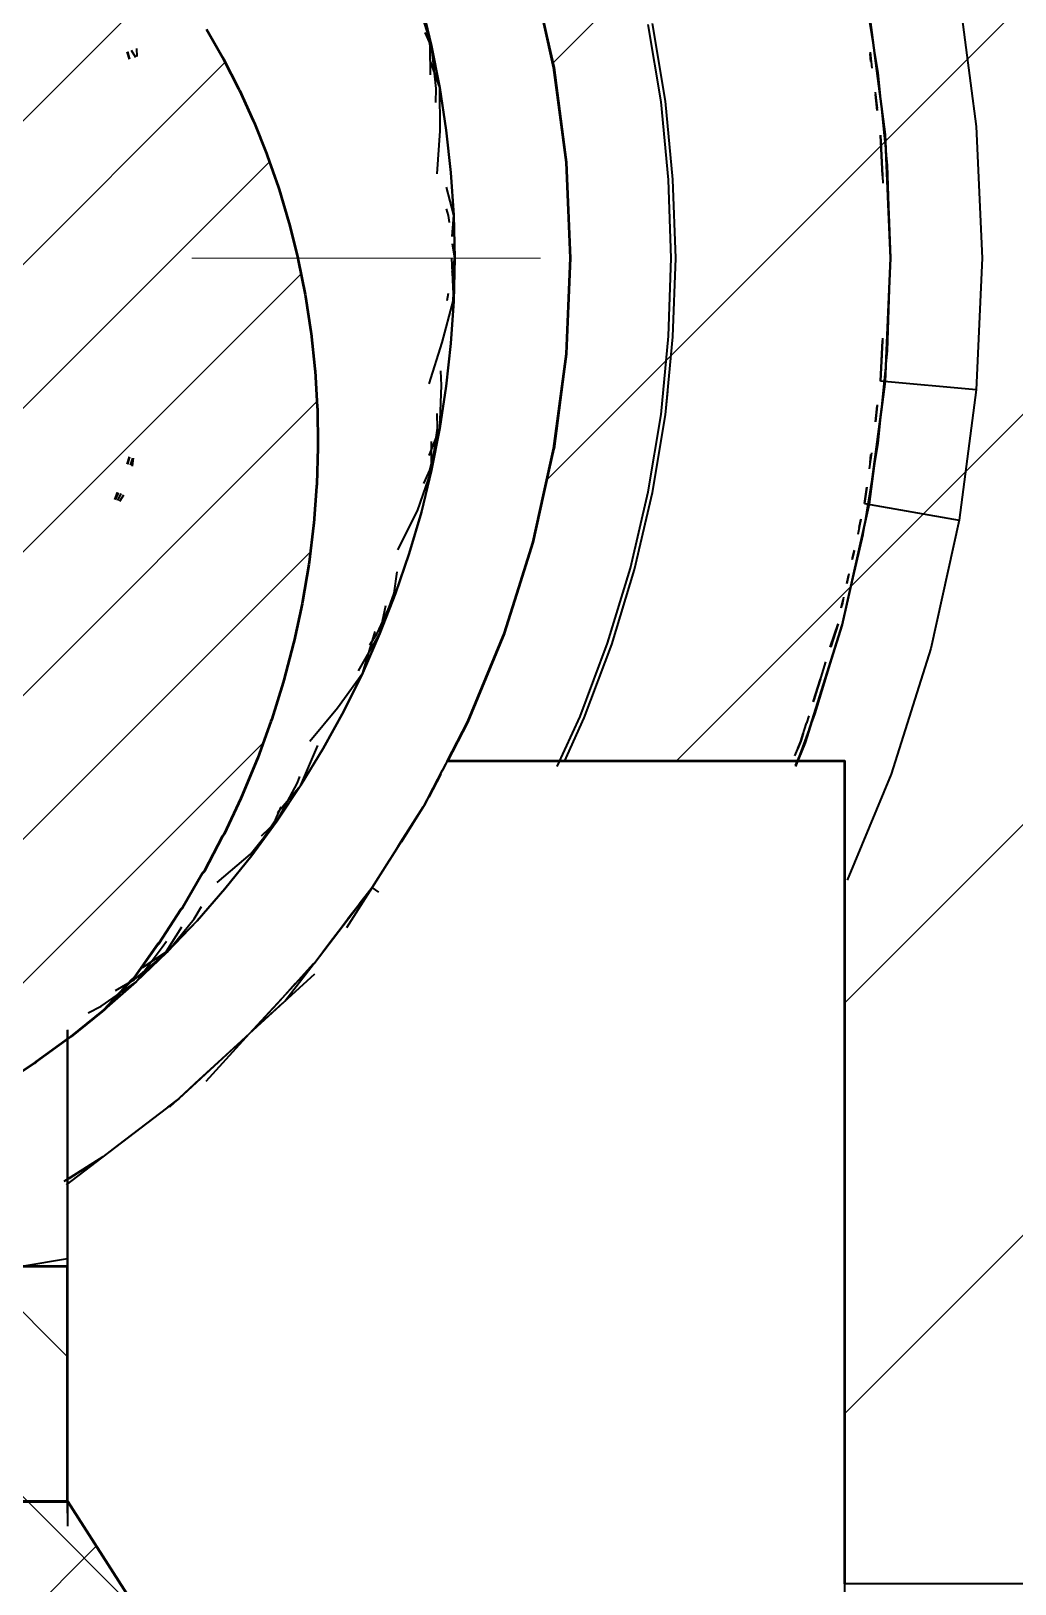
# Model space of a CAD drawing. Header units: millimetres. Extents: x 0 to 420, y 0 to 297.
# Drawn here: x 372.1 to 382.86, y 213 to 229.98 of the extents above; entities that cross this region are included whole.
import ezdxf

# ---------------------------------------------------------------- set-up
doc = ezdxf.new("R2010")
doc.units = ezdxf.units.MM
doc.header["$LTSCALE"] = 6
doc.linetypes.add('CENTER', pattern=[5.08, 3.175, -0.635, 0.635, -0.635])
for name, color, linetype, lineweight in [('CENTRO', 7, 'CENTER', 18), ('CORTE', 7, 'Continuous', 50), ('HACHURA', 8, 'Continuous', 13), ('VISIVEL', 7, 'Continuous', 35)]:
    doc.layers.add(name, color=color, linetype=linetype, lineweight=lineweight)

msp = doc.modelspace()

# ---------------------------------------------------------------- hatches: boundary and pattern name
at = {"layer": 'HACHURA'}
h = msp.add_hatch(dxfattribs=at)
h.set_pattern_fill('ANSI31')
h.paths.add_polyline_path([(366.7755, 160), (390.75, 160), (390.871, 160.015), (390.9925, 160.03), (391.095, 160.0675), (391.197, 160.1055), (391.2735, 160.153), (391.35, 160.2), (391.4035, 160.2465), (391.457, 160.293), (391.5035, 160.3465), (391.55, 160.4), (391.597, 160.4765), (391.6445, 160.553), (391.6825, 160.655), (391.72, 160.7575), (391.735, 160.8785), (391.75, 161), (391.75, 162.4995), (391.75, 164), (391.735, 164.121), (391.72, 164.2425), (391.6825, 164.345), (391.6445, 164.447), (391.597, 164.5235), (391.55, 164.6), (391.5035, 164.6535), (391.457, 164.707), (391.4035, 164.7535), (391.35, 164.8), (391.2735, 164.847), (391.197, 164.8945), (391.095, 164.9325), (390.9925, 164.97), (390.8715, 164.985), (390.75, 165), (390.7395, 165), (390.7265, 165), (390.7605, 165.0395), (390.9, 165.2), (391.0415, 165.429), (391.1835, 165.6585), (391.297, 165.9655), (391.4105, 166.2725), (391.455, 166.636), (391.5, 167), (391.5, 168.891), (391.5, 169.0575), (391.5, 169.3405), (391.5, 169.421), (391.5, 175.0465), (391.5, 175.081), (391.5, 175.1945), (391.5, 175.49), (391.5, 175.532), (391.5, 175.8455), (391.5, 175.9325), (391.5, 175.9685), (391.5, 175.9995), (393.9855, 176.0005), (394, 176.0005), (394, 176.053), (394, 183.0005), (391.572, 183.0005), (391.1, 183.0005), (391.1, 179.0305), (391.1, 179.0005), (391.039, 179.0005), (381, 179.0005), (381, 178.8705), (381, 170.052), (381, 170.0005), (380.8875, 170.0005), (352, 170.0005), (352, 168.5005), (351.968, 168.5005), (343.5, 168.5005), (343.5, 168.3015), (343.5, 168.288), (343.5, 167.857), (343.5, 167), (343.545, 166.6365), (343.5895, 166.2725), (343.6795, 166.0285), (343.6905, 166), (343.703, 165.9655), (343.7035, 165.964), (343.7055, 165.959), (343.8165, 165.6585), (343.829, 165.638), (343.9585, 165.429), (344.0875, 165.2205), (344.0975, 165.2035), (344.2335, 165.046), (344.2395, 165.0395), (344.2735, 165), (343.292, 165), (341.25, 165), (341.129, 164.985), (341.0075, 164.97), (340.905, 164.9325), (340.803, 164.8945), (340.7265, 164.847), (340.65, 164.8), (340.5965, 164.7535), (340.543, 164.707), (340.4965, 164.6535), (340.45, 164.6), (340.403, 164.5235), (340.3555, 164.447), (340.3175, 164.345), (340.28, 164.2425), (340.265, 164.1215), (340.25, 164), (340.25, 162.5005), (340.25, 161), (340.265, 160.879), (340.28, 160.7575), (340.3175, 160.655), (340.3555, 160.553), (340.403, 160.4765), (340.45, 160.4), (340.4965, 160.3465), (340.543, 160.293), (340.5965, 160.2465), (340.65, 160.2), (340.7265, 160.153), (340.803, 160.1055), (340.905, 160.0675), (341.0075, 160.03), (341.1285, 160.015), (341.25, 160), (345.3165, 160), (365.994, 160)])
h.paths.add_polyline_path([(346.5, 231), (346.925, 231), (347.333, 231), (347.454, 231.546), (347.6475, 232.4175), (347.8775, 233.147), (348.146, 233.9985), (348.4385, 234.705), (348.78, 235.5295), (349.1335, 236.208), (349.5455, 237), (349.9565, 237.645), (350.436, 238.398), (350.9015, 239.0045), (351.445, 239.713), (351.962, 240.277), (352.565, 240.935), (353.129, 241.4515), (353.787, 242.055), (354.394, 242.5205), (355.102, 243.064), (355.747, 243.475), (356.5, 243.9545), (357.1785, 244.3075), (357.9705, 244.72), (358.677, 245.0125), (359.5015, 245.354), (360.231, 245.584), (361.0825, 245.8525), (361.829, 246.018), (362.7005, 246.2115), (363.459, 246.311), (364.344, 246.4275), (365.108, 246.461), (366, 246.5), (366.764, 246.4665), (367.656, 246.4275), (368.414, 246.328), (369.2995, 246.2115), (370.046, 246.046), (370.9175, 245.8525), (371.647, 245.6225), (372.4985, 245.354), (373.205, 245.0615), (374.0295, 244.72), (374.708, 244.3665), (375.5, 243.9545), (376.145, 243.5435), (376.898, 243.064), (377.5045, 242.5985), (378.213, 242.055), (378.777, 241.538), (379.435, 240.935), (379.9515, 240.371), (380.555, 239.713), (381.0205, 239.106), (381.564, 238.398), (381.975, 237.753), (382.4545, 237), (382.8075, 236.3215), (383.22, 235.5295), (383.5125, 234.823), (383.854, 233.9985), (384.084, 233.269), (384.3525, 232.4175), (384.518, 231.671), (384.667, 231), (386.3905, 231), (388.5, 231), (388.864, 230.955), (389.2275, 230.9105), (389.5345, 230.797), (389.8415, 230.6835), (390.071, 230.5415), (390.3, 230.4), (390.4605, 230.2605), (390.6215, 230.1215), (390.7605, 229.9605), (390.9, 229.8), (391.0415, 229.571), (391.1835, 229.3415), (391.297, 229.0345), (391.4105, 228.7275), (391.455, 228.3635), (391.5, 228), (391.5, 221.192), (391.5, 219.6965), (391.5, 219.612), (391.5, 219.5875), (391.5, 218.5305), (391.5, 218.2435), (391.5, 216.9535), (391.5, 216.597), (391.5, 216.0005), (393.927, 215.9995), (394, 215.9995), (394, 215.9485), (394, 209.0005), (393.6085, 208.9995), (391.1, 208.9995), (391.1, 212.9705), (391.1, 212.9995), (389.8715, 212.9995), (381, 212.9995), (381, 221.949), (381, 221.9995), (380.9805, 221.9995), (377.7365, 221.9995), (376.6525, 221.9995), (376.8755, 222.4285), (377.076, 222.9125), (377.2765, 223.396), (377.434, 223.895), (377.591, 224.394), (377.7045, 224.9055), (377.8175, 225.416), (377.886, 225.9355), (377.9545, 226.454), (377.977, 226.9775), (378, 227.5), (377.977, 228.023), (377.9545, 228.546), (377.886, 229.065), (377.8175, 229.584), (377.7045, 230.095), (377.591, 230.606), (377.4335, 231.105), (377.2765, 231.604), (377.076, 232.088), (376.8755, 232.5715), (376.634, 233.036), (376.3925, 233.5), (376.111, 233.9415), (375.83, 234.383), (375.511, 234.7985), (375.1925, 235.2135), (374.839, 235.5995), (374.4855, 235.9855), (374.099, 236.339), (373.7135, 236.6925), (373.298, 237.0115), (372.883, 237.33), (372.4415, 237.611), (372, 237.8925), (371.5355, 238.134), (371.0715, 238.3755), (370.5875, 238.576), (370.104, 238.7765), (369.605, 238.934), (369.106, 239.091), (368.5945, 239.2045), (368.084, 239.3175), (367.5645, 239.386), (367.046, 239.4545), (366.5225, 239.477), (366, 239.5), (365.477, 239.477), (364.954, 239.4545), (364.435, 239.386), (363.916, 239.3175), (363.405, 239.2045), (362.894, 239.091), (362.395, 238.9335), (361.896, 238.7765), (361.412, 238.576), (360.9285, 238.3755), (360.464, 238.134), (360, 237.8925), (359.5585, 237.611), (359.117, 237.33), (358.7015, 237.011), (358.2865, 236.6925), (357.9005, 236.339), (357.5145, 235.9855), (357.161, 235.599), (356.8075, 235.2135), (356.4885, 234.798), (356.17, 234.383), (355.889, 233.9415), (355.6075, 233.5), (355.366, 233.0355), (355.1245, 232.5715), (354.924, 232.0875), (354.7235, 231.604), (354.566, 231.105), (354.409, 230.606), (354.2955, 230.0945), (354.1825, 229.584), (354.114, 229.0645), (354.0455, 228.546), (354.023, 228.0225), (354, 227.5), (354.023, 226.977), (354.0455, 226.454), (354.114, 225.935), (354.1825, 225.416), (354.2955, 224.905), (354.409, 224.394), (354.5665, 223.895), (354.7235, 223.396), (354.924, 222.912), (355.1245, 222.4285), (355.347, 222.0005), (355.0325, 221.9995), (352, 221.9995), (352, 223.495), (351.4575, 223.4995), (343.5, 223.4995), (343.5, 223.6505), (343.5, 223.712), (343.5, 223.767), (343.5, 224.143), (343.5, 225.596), (343.5, 225.741), (343.5, 226.9585), (343.5, 226.978), (343.5, 228), (343.545, 228.364), (343.5895, 228.7275), (343.703, 229.0345), (343.8165, 229.3415), (343.9585, 229.571), (344.1, 229.8), (344.2395, 229.9605), (344.3785, 230.1215), (344.5395, 230.2605), (344.7, 230.4), (344.929, 230.5415), (345.1585, 230.6835), (345.4655, 230.797), (345.7725, 230.9105), (346.1365, 230.955)])
h = msp.add_hatch(dxfattribs=at)
h.set_pattern_fill('ANSI31', scale=0.35)
h.paths.add_polyline_path([(365.6915, 234.9935), (366, 235), (366.0185, 234.9995), (366.327, 234.993), (366.3455, 234.9915), (366.6535, 234.9715), (366.672, 234.9695), (366.979, 234.936), (366.9975, 234.933), (367.3025, 234.886), (367.3205, 234.8825), (367.6235, 234.822), (367.6415, 234.818), (367.941, 234.7445), (367.959, 234.739), (368.2555, 234.653), (368.273, 234.647), (368.565, 234.5475), (368.5825, 234.541), (368.87, 234.429), (368.887, 234.4215), (369.1695, 234.2975), (369.1865, 234.289), (369.463, 234.1525), (369.4795, 234.1435), (369.75, 233.995), (369.766, 233.9855), (370.0295, 233.8255), (370.045, 233.815), (370.302, 233.6435), (370.318, 233.6345), (370.567, 233.452), (370.585, 233.444), (370.8255, 233.251), (370.843, 233.242), (371.075, 233.0385), (371.0925, 233.029), (371.3155, 232.8155), (371.3325, 232.805), (371.546, 232.582), (371.563, 232.5705), (371.818, 232.382), (371.8345, 232.3695), (372.096, 232.1775), (372.112, 232.164), (372.367, 231.958), (372.3825, 231.944), (372.6305, 231.724), (372.645, 231.709), (372.885, 231.475), (372.8995, 231.4595), (373.131, 231.212), (373.1445, 231.1955), (373.3665, 230.935), (373.38, 230.9175), (373.5915, 230.6445), (373.604, 230.6265), (373.805, 230.341), (373.817, 230.322), (374.0065, 230.0245), (374.0175, 230.005), (374.1945, 229.696), (374.205, 229.6755), (374.3695, 229.3555), (374.379, 229.3345), (374.53, 229.004), (374.5385, 228.9825), (374.6755, 228.642), (374.683, 228.62), (374.806, 228.2705), (374.8125, 228.248), (374.92, 227.8895), (374.9255, 227.8665), (375.0175, 227.5), (375.022, 227.4765), (375.0975, 227.103), (375.101, 227.079), (375.16, 226.6985), (375.1625, 226.6745), (375.2045, 226.288), (375.206, 226.2635), (375.2305, 225.8725), (375.231, 225.8475), (375.2375, 225.452), (375.2365, 225.427), (375.2255, 225.028), (375.223, 225.003), (375.1935, 224.6015), (375.1905, 224.576), (375.142, 224.1725), (375.1375, 224.1475), (375.07, 223.743), (375.0645, 223.7175), (374.9785, 223.3135), (374.9715, 223.288), (374.866, 222.8845), (374.858, 222.8595), (374.733, 222.458), (374.724, 222.433), (374.58, 222.034), (374.5695, 222.0095), (374.406, 221.614), (374.3945, 221.5895), (374.2115, 221.199), (374.195, 221.178), (373.9935, 220.793), (373.976, 220.773), (373.755, 220.394), (373.7365, 220.3745), (373.497, 220.003), (373.4775, 219.9845), (373.2195, 219.6215), (373.1995, 219.604), (372.8995, 219.278), (372.8785, 219.261), (372.534, 218.9845), (372.5125, 218.969), (372.1565, 218.708), (372.1345, 218.693), (371.767, 218.4475), (371.7445, 218.434), (371.3665, 218.2045), (371.3435, 218.192), (370.956, 217.9795), (370.932, 217.9675), (370.536, 217.7725), (370.5115, 217.7615), (370.1075, 217.5835), (370.0825, 217.574), (369.671, 217.414), (369.646, 217.4055), (369.2275, 217.2635), (369.202, 217.256), (368.778, 217.1325), (368.752, 217.126), (368.323, 217.021), (368.297, 217.016), (367.864, 216.9295), (367.8375, 216.9255), (367.401, 216.8585), (367.3745, 216.8555), (366.9355, 216.8075), (366.909, 216.806), (366.468, 216.777), (366.4415, 216.7765), (366, 216.7665), (365.9735, 216.767), (365.532, 216.777), (365.5055, 216.7785), (365.0645, 216.8075), (365.038, 216.8105), (364.599, 216.8585), (364.5725, 216.8625), (364.136, 216.9295), (364.11, 216.935), (363.677, 217.021), (363.651, 217.0275), (363.222, 217.1325), (363.1965, 217.14), (362.7725, 217.2635), (362.747, 217.272), (362.329, 217.414), (362.304, 217.4235), (361.8925, 217.5835), (361.868, 217.5945), (361.464, 217.7725), (361.44, 217.784), (361.044, 217.9795), (361.021, 217.993), (360.634, 218.2055), (360.614, 218.2235), (360.236, 218.4525), (360.217, 218.4715), (359.85, 218.717), (359.832, 218.7365), (359.476, 218.9975), (359.459, 219.0175), (359.1145, 219.294), (359.0985, 219.3145), (358.7985, 219.6405), (358.7835, 219.662), (358.525, 220.025), (358.5115, 220.047), (358.272, 220.4185), (358.259, 220.4405), (358.0385, 220.8195), (358.027, 220.842), (357.825, 221.227), (357.8145, 221.25), (357.632, 221.6405), (357.623, 221.6635), (357.4595, 222.059), (357.4515, 222.082), (357.307, 222.481), (357.3, 222.5045), (357.1755, 222.906), (357.1695, 222.9295), (357.064, 223.333), (357.0595, 223.3565), (356.973, 223.761), (356.9695, 223.7845), (356.902, 224.1885), (356.8995, 224.212), (356.851, 224.6155), (356.8495, 224.6385), (356.82, 225.04), (356.8195, 225.063), (356.808, 225.462), (356.8085, 225.485), (356.8155, 225.8805), (356.817, 225.903), (356.8415, 226.2945), (356.8445, 226.3165), (356.8865, 226.7025), (356.89, 226.7245), (356.949, 227.105), (356.9535, 227.1265), (357.0295, 227.5), (357.035, 227.521), (357.127, 227.8875), (357.133, 227.908), (357.2405, 228.2665), (357.248, 228.2865), (357.3705, 228.636), (357.3785, 228.6555), (357.516, 228.996), (357.525, 229.015), (357.676, 229.3455), (357.686, 229.3635), (357.8505, 229.6835), (357.861, 229.7015), (358.038, 230.0105), (358.0495, 230.0275), (358.239, 230.325), (358.2505, 230.341), (358.4515, 230.6265), (358.464, 230.642), (358.6755, 230.9155), (358.6885, 230.93), (358.9105, 231.1905), (358.924, 231.2045), (359.1555, 231.452), (359.1655, 231.4675), (359.4055, 231.701), (359.416, 231.7165), (359.664, 231.9365), (359.675, 231.9515), (359.93, 232.1575), (359.9415, 232.172), (360.203, 232.364), (360.2155, 232.378), (360.4705, 232.567), (360.4835, 232.5805), (360.6965, 232.8035), (360.71, 232.816), (360.933, 233.0295), (360.947, 233.042), (361.179, 233.2455), (361.1935, 233.257), (361.4345, 233.45), (361.4495, 233.461), (361.698, 233.6435), (361.7135, 233.654), (361.9705, 233.8255), (361.986, 233.835), (362.25, 233.995), (362.2665, 234.004), (362.537, 234.1525), (362.5535, 234.161), (362.8305, 234.2975), (362.8475, 234.305), (363.13, 234.429), (363.147, 234.436), (363.435, 234.5475), (363.4525, 234.5535), (363.7445, 234.653), (363.7625, 234.658), (364.059, 234.7445), (364.077, 234.749), (364.3765, 234.822), (364.395, 234.826), (364.6975, 234.886), (364.716, 234.889), (365.021, 234.936), (365.0395, 234.938), (365.3465, 234.9715), (365.365, 234.9725), (365.673, 234.993)])
h.paths.add_polyline_path([(366, 232.25), (365.8045, 232.2455), (365.793, 232.2455), (365.598, 232.2325), (365.586, 232.232), (365.3915, 232.2105), (365.38, 232.2095), (365.187, 232.1795), (365.175, 232.178), (364.9835, 232.1395), (364.972, 232.1375), (364.782, 232.091), (364.7705, 232.088), (364.583, 232.0335), (364.5715, 232.03), (364.3865, 231.9675), (364.3755, 231.9635), (364.193, 231.8925), (364.1825, 231.8885), (364.0035, 231.8095), (363.9925, 231.805), (363.8175, 231.7185), (363.8065, 231.7135), (363.6355, 231.6195), (363.625, 231.6135), (363.458, 231.512), (363.448, 231.506), (363.2855, 231.3975), (363.2755, 231.391), (363.118, 231.2755), (363.1085, 231.2685), (362.956, 231.146), (362.947, 231.1385), (362.8, 231.01), (362.791, 231.002), (362.6495, 230.867), (362.641, 230.859), (362.506, 230.7175), (362.498, 230.709), (362.369, 230.562), (362.3615, 230.553), (362.239, 230.401), (362.2315, 230.3915), (362.116, 230.234), (362.109, 230.2245), (362.0005, 230.062), (361.994, 230.052), (361.8925, 229.885), (361.7925, 229.7035), (361.7865, 229.6935), (361.7, 229.518), (361.695, 229.5075), (361.6165, 229.3285), (361.6115, 229.3175), (361.5405, 229.1355), (361.5365, 229.1245), (361.2595, 229.007), (361.2425, 229), (360.4495, 229), (360.402, 229), (359.8815, 228.871), (359.85, 228.8635), (359.85, 228.6005), (359.85, 228.5845), (359.85, 228.3255), (359.85, 228.3095), (359.85, 228.0535), (359.85, 228.038), (359.85, 227.784), (359.85, 227.7685), (359.85, 227.5155), (359.85, 227.5), (359.85, 227.2465), (359.85, 227.2315), (359.85, 226.9775), (359.85, 226.962), (359.85, 226.706), (359.85, 226.6905), (359.85, 226.431), (359.85, 226.4155), (359.85, 226.1525), (359.85, 226.1365), (360.3705, 226.008), (360.402, 226), (361.195, 226), (361.2425, 226), (361.52, 225.8825), (361.5365, 225.8755), (361.6075, 225.693), (361.6115, 225.6825), (361.6905, 225.5035), (361.695, 225.4925), (361.7815, 225.3175), (361.7865, 225.3065), (361.8805, 225.1355), (361.8865, 225.125), (361.988, 224.958), (361.994, 224.948), (362.1025, 224.7855), (362.109, 224.7755), (362.2245, 224.618), (362.2315, 224.6085), (362.354, 224.456), (362.3615, 224.447), (362.49, 224.3), (362.498, 224.291), (362.633, 224.1495), (362.641, 224.141), (362.7825, 224.006), (362.791, 223.998), (362.938, 223.869), (362.947, 223.8615), (363.099, 223.739), (363.1085, 223.7315), (363.266, 223.616), (363.2755, 223.609), (363.438, 223.5005), (363.448, 223.494), (363.615, 223.3925), (363.7965, 223.2925), (363.8065, 223.2865), (363.982, 223.2), (363.9925, 223.195), (364.1715, 223.1165), (364.1825, 223.1115), (364.3645, 223.0405), (364.3755, 223.0365), (364.5605, 222.9735), (364.5715, 222.97), (364.7595, 222.915), (364.7705, 222.912), (364.9605, 222.8655), (364.972, 222.8625), (365.1635, 222.8245), (365.175, 222.822), (365.3685, 222.7925), (365.38, 222.7905), (365.5745, 222.7695), (365.586, 222.768), (365.781, 222.7555), (365.793, 222.7545), (365.988, 222.7505), (366, 222.75), (366.1955, 222.7545), (366.207, 222.7545), (366.402, 222.7675), (366.414, 222.768), (366.6085, 222.7895), (366.62, 222.7905), (366.813, 222.8205), (366.825, 222.822), (367.0165, 222.8605), (367.028, 222.8625), (367.218, 222.909), (367.2295, 222.912), (367.417, 222.9665), (367.4285, 222.97), (367.6135, 223.0325), (367.6245, 223.0365), (367.807, 223.1075), (367.8175, 223.1115), (367.9965, 223.1905), (368.0075, 223.195), (368.1825, 223.2815), (368.1935, 223.2865), (368.3645, 223.3805), (368.375, 223.3865), (368.542, 223.488), (368.552, 223.494), (368.7145, 223.6025), (368.7245, 223.609), (368.882, 223.7245), (368.8915, 223.7315), (369.044, 223.854), (369.053, 223.8615), (369.2, 223.99), (369.209, 223.998), (369.3505, 224.133), (369.359, 224.141), (369.494, 224.2825), (369.502, 224.291), (369.631, 224.438), (369.6385, 224.447), (369.761, 224.599), (369.7685, 224.6085), (369.884, 224.766), (369.891, 224.7755), (369.9995, 224.938), (370.006, 224.948), (370.1075, 225.115), (370.2075, 225.2965), (370.2135, 225.3065), (370.3, 225.482), (370.305, 225.4925), (370.3835, 225.6715), (370.3885, 225.6825), (370.4595, 225.8645), (370.4635, 225.8755), (370.5265, 226.0605), (370.53, 226.0715), (370.585, 226.2595), (370.588, 226.2705), (370.6345, 226.4605), (370.6375, 226.472), (370.6755, 226.6635), (370.678, 226.675), (370.7075, 226.8685), (370.7095, 226.88), (370.7305, 227.0745), (370.732, 227.086), (370.7445, 227.281), (370.7455, 227.293), (370.7495, 227.488), (370.75, 227.5), (370.7455, 227.6955), (370.7455, 227.707), (370.7325, 227.902), (370.732, 227.914), (370.7105, 228.1085), (370.7095, 228.12), (370.6795, 228.313), (370.678, 228.325), (370.6395, 228.5165), (370.6375, 228.528), (370.591, 228.718), (370.588, 228.7295), (370.5335, 228.917), (370.53, 228.9285), (370.4675, 229.1135), (370.4635, 229.1245), (370.3925, 229.307), (370.3885, 229.3175), (370.3095, 229.4965), (370.305, 229.5075), (370.2185, 229.6825), (370.2135, 229.6935), (370.1195, 229.8645), (370.1135, 229.875), (370.012, 230.042), (370.006, 230.052), (369.8975, 230.2145), (369.891, 230.2245), (369.7755, 230.382), (369.7685, 230.3915), (369.646, 230.544), (369.6385, 230.553), (369.51, 230.7), (369.502, 230.709), (369.367, 230.8505), (369.359, 230.859), (369.2175, 230.994), (369.209, 231.002), (369.062, 231.131), (369.053, 231.1385), (368.901, 231.261), (368.8915, 231.2685), (368.734, 231.384), (368.7245, 231.391), (368.562, 231.4995), (368.552, 231.506), (368.385, 231.6075), (368.2035, 231.7075), (368.1935, 231.7135), (368.018, 231.8), (368.0075, 231.805), (367.8285, 231.8835), (367.8175, 231.8885), (367.6355, 231.9595), (367.6245, 231.9635), (367.4395, 232.0265), (367.4285, 232.03), (367.2405, 232.085), (367.2295, 232.088), (367.0395, 232.1345), (367.028, 232.1375), (366.8365, 232.1755), (366.825, 232.178), (366.6315, 232.2075), (366.62, 232.2095), (366.4255, 232.2305), (366.414, 232.232), (366.219, 232.2445), (366.207, 232.2455), (366.012, 232.2495)])
h = msp.add_hatch(dxfattribs=at)
h.set_pattern_fill('ANSI31', scale=0.45, angle=90)
h.paths.add_polyline_path([(372.5, 216.47), (372.472, 216.47), (372, 216.47), (371.972, 216.47), (371.5, 216.47), (371.472, 216.47), (371, 216.47), (370.972, 216.47), (370.5, 216.47), (370.472, 216.47), (370, 216.47), (369.972, 216.47), (369.5, 216.47), (369.472, 216.47), (369, 216.47), (368.972, 216.47), (368.5, 216.47), (368.472, 216.47), (368, 216.47), (367.972, 216.47), (367.5, 216.47), (367.472, 216.47), (367, 216.47), (366.972, 216.47), (366.5, 216.47), (366.472, 216.47), (366, 216.47), (365.972, 216.47), (365.5, 216.47), (365.472, 216.47), (365, 216.47), (364.972, 216.47), (364.5, 216.47), (364.472, 216.47), (364, 216.47), (363.972, 216.47), (363.5, 216.47), (363.472, 216.47), (363, 216.47), (362.972, 216.47), (362.5, 216.47), (362.472, 216.47), (362, 216.47), (361.972, 216.47), (361.5, 216.47), (361.472, 216.47), (361, 216.47), (360.972, 216.47), (360.5, 216.47), (360.472, 216.47), (360, 216.47), (359.9725, 216.4745), (359.5, 216.4745), (359.5, 216.307), (359.5, 213.9), (359.9685, 213.9), (360, 213.9), (360.4685, 213.9), (360.5, 213.9), (360.9685, 213.9), (361, 213.9), (361.4685, 213.9), (361.5, 213.9), (361.9685, 213.9), (362, 213.9), (362.4685, 213.9), (362.5, 213.9), (362.9685, 213.9), (363, 213.9), (363.4685, 213.9), (363.5, 213.9), (363.9685, 213.9), (364, 213.9), (364.4685, 213.9), (364.5, 213.9), (364.9685, 213.9), (365, 213.9), (365.4685, 213.9), (365.5, 213.9), (365.9685, 213.9), (366, 213.9), (366.4685, 213.9), (366.5, 213.9), (366.9685, 213.9), (367, 213.9), (367.4685, 213.9), (367.5, 213.9), (367.9685, 213.9), (368, 213.9), (368.4685, 213.9), (368.5, 213.9), (368.9685, 213.9), (369, 213.9), (369.4685, 213.9), (369.5, 213.9), (369.9685, 213.9), (370, 213.9), (370.4685, 213.9), (370.5, 213.9), (370.9685, 213.9), (371, 213.9), (371.4685, 213.9), (371.5, 213.9), (371.9685, 213.9), (372, 213.9), (372.4685, 213.9), (372.5, 213.9), (372.5, 216.307)])
h.paths.add_polyline_path([(372.5, 175.5255), (372.0275, 175.5255), (372, 175.53), (371.528, 175.53), (371.5, 175.53), (371.028, 175.53), (371, 175.53), (370.528, 175.53), (370.5, 175.53), (370.028, 175.53), (370, 175.53), (369.528, 175.53), (369.5, 175.53), (369.028, 175.53), (369, 175.53), (368.528, 175.53), (368.5, 175.53), (368.028, 175.53), (368, 175.53), (367.528, 175.53), (367.5, 175.53), (367.028, 175.53), (367, 175.53), (366.528, 175.53), (366.5, 175.53), (366.028, 175.53), (366, 175.53), (365.528, 175.53), (365.5, 175.53), (365.028, 175.53), (365, 175.53), (364.528, 175.53), (364.5, 175.53), (364.028, 175.53), (364, 175.53), (363.528, 175.53), (363.5, 175.53), (363.028, 175.53), (363, 175.53), (362.528, 175.53), (362.5, 175.53), (362.028, 175.53), (362, 175.53), (361.528, 175.53), (361.5, 175.53), (361.028, 175.53), (361, 175.53), (360.528, 175.53), (360.5, 175.53), (360.028, 175.53), (360, 175.53), (359.528, 175.53), (359.5, 175.53), (359.5, 177.9575), (359.5, 178.1), (359.5315, 178.1), (360, 178.1), (360.0315, 178.1), (360.5, 178.1), (360.5315, 178.1), (361, 178.1), (361.0315, 178.1), (361.5, 178.1), (361.5315, 178.1), (362, 178.1), (362.0315, 178.1), (362.5, 178.1), (362.5315, 178.1), (363, 178.1), (363.0315, 178.1), (363.5, 178.1), (363.5315, 178.1), (364, 178.1), (364.0315, 178.1), (364.5, 178.1), (364.5315, 178.1), (365, 178.1), (365.0315, 178.1), (365.5, 178.1), (365.5315, 178.1), (366, 178.1), (366.0315, 178.1), (366.5, 178.1), (366.5315, 178.1), (367, 178.1), (367.0315, 178.1), (367.5, 178.1), (367.5315, 178.1), (368, 178.1), (368.0315, 178.1), (368.5, 178.1), (368.5315, 178.1), (369, 178.1), (369.0315, 178.1), (369.5, 178.1), (369.5315, 178.1), (370, 178.1), (370.0315, 178.1), (370.5, 178.1), (370.5315, 178.1), (371, 178.1), (371.0315, 178.1), (371.5, 178.1), (371.5315, 178.1), (372, 178.1), (372.0315, 178.1), (372.5, 178.1), (372.5, 177.9535)])
h = msp.add_hatch(dxfattribs=at)
h.set_pattern_fill('ANSI37', scale=0.5)
h.paths.add_polyline_path([(394, 206), (393.5375, 206), (375.0005, 206), (375.0005, 206.0695), (374.9995, 210), (374.9655, 210.053), (372.5005, 213.9), (372.4555, 213.9), (369.2495, 213.9), (369.2055, 213.9), (366, 213.9), (365.956, 213.9), (362.7505, 213.9), (362.706, 213.9), (359.5005, 213.9), (359.456, 213.832), (357.0005, 210), (357.0005, 209.9025), (356.9995, 206), (356.537, 206), (338, 206), (338, 205.9355), (338, 203.9), (356.414, 203.9), (356.9995, 203.9), (359.4225, 203.9), (359.4995, 203.9), (362.65, 203.9), (362.7505, 203.9), (365.9, 203.9), (366, 203.9), (369.1495, 203.9), (369.2495, 203.9), (372.3995, 203.9), (372.4995, 203.9), (374.9225, 203.9), (374.9995, 203.9), (393.4145, 203.9), (394, 203.9), (394, 205.9355)])
h.paths.add_polyline_path([(394, 186), (375.463, 186), (375.0005, 186), (374.9995, 182.0975), (374.9995, 182), (372.544, 178.168), (372.5005, 178.1), (369.294, 178.1), (369.2495, 178.1), (366.044, 178.1), (366, 178.1), (362.7945, 178.1), (362.7505, 178.1), (359.5445, 178.1), (359.5005, 178.1), (357.0345, 181.947), (357.0005, 182), (356.9995, 185.9305), (356.9995, 186), (338.4625, 186), (338, 186), (338, 189.659), (338, 189.75), (338.7405, 189.75), (356.9995, 189.75), (357.098, 189.75), (359.4995, 189.75), (359.627, 189.75), (362.7505, 189.75), (362.877, 189.75), (366, 189.75), (366.1265, 189.75), (369.2495, 189.75), (369.3765, 189.75), (372.4995, 189.75), (372.598, 189.75), (374.9995, 189.75), (375.741, 189.75), (394, 189.75), (394, 189.659)])

# ---------------------------------------------------------------- linework, layer by layer
at = {"layer": 'CENTRO'}
msp.add_line((351, 227.5), (381, 227.5), dxfattribs=at)
at = {"layer": 'CORTE'}
for points in [[(374.0175, 230.005), (374.1945, 229.696), (374.205, 229.6755), (374.3695, 229.3555), (374.379, 229.3345), (374.53, 229.004), (374.5385, 228.9825), (374.6755, 228.642), (374.683, 228.62), (374.806, 228.2705), (374.8125, 228.248), (374.92, 227.8895), (374.9255, 227.8665), (375.0175, 227.5), (375.022, 227.4765), (375.0975, 227.103), (375.101, 227.079), (375.16, 226.6985), (375.1625, 226.6745), (375.2045, 226.288), (375.206, 226.2635), (375.2305, 225.8725), (375.231, 225.8475), (375.2375, 225.452), (375.2365, 225.427), (375.2255, 225.028), (375.223, 225.003), (375.1935, 224.6015), (375.1905, 224.576), (375.142, 224.1725), (375.1375, 224.1475), (375.07, 223.743), (375.0645, 223.7175), (374.9785, 223.3135), (374.9715, 223.288), (374.866, 222.8845), (374.858, 222.8595), (374.733, 222.458), (374.724, 222.433), (374.58, 222.034), (374.5695, 222.0095), (374.406, 221.614), (374.3945, 221.5895), (374.2115, 221.199), (374.195, 221.178), (373.9935, 220.793), (373.976, 220.773), (373.755, 220.394), (373.7365, 220.3745), (373.497, 220.003), (373.4775, 219.9845), (373.2195, 219.6215), (373.1995, 219.604), (372.8995, 219.278), (372.8785, 219.261), (372.534, 218.9845), (372.5125, 218.969), (372.1565, 218.708), (372.1345, 218.693), (371.767, 218.4475)], [(381, 212.9995), (381, 221.949), (381, 221.9995), (380.9805, 221.9995), (377.7365, 221.9995), (376.6525, 221.9995), (376.8755, 222.4285), (377.076, 222.9125), (377.2765, 223.396), (377.434, 223.895), (377.591, 224.394), (377.7045, 224.9055), (377.8175, 225.416), (377.886, 225.9355), (377.9545, 226.454), (377.977, 226.9775), (378, 227.5), (377.977, 228.023), (377.9545, 228.546), (377.886, 229.065), (377.8175, 229.584), (377.7045, 230.095)], [(372, 213.9), (372.4685, 213.9), (372.5, 213.9), (372.5, 216.307), (372.5, 216.47), (372.472, 216.47), (372, 216.47)], [(374.9655, 210.053), (372.5005, 213.9), (372.4555, 213.9), (369.2495, 213.9), (369.2055, 213.9), (366, 213.9), (365.956, 213.9), (362.7505, 213.9), (362.706, 213.9), (359.5005, 213.9), (359.456, 213.832), (357.0005, 210)]]:
    msp.add_lwpolyline(points, dxfattribs=at)
at = {"layer": 'VISIVEL'}
for p, q in [((377.59, 230.605), (377.82, 229.585)), ((381.365, 229.525), (381.2, 230.525)), ((381.365, 229.525), (381.2, 230.525)), ((382.25, 230.365), (382.435, 228.94)), ((376.48, 229.825), (376.34, 230.27)), ((376.48, 229.825), (376.37, 230.28)), ((376.465, 229.82), (376.37, 230.28)), ((376.48, 229.825), (376.37, 230.28)), ((376.37, 230.28), (376.48, 229.825)), ((376.48, 229.825), (376.37, 230.28)), ((376.48, 229.825), (376.37, 230.28)), ((376.48, 229.825), (376.37, 230.28)), ((381.265, 230.19), (381.38, 229.325)), ((381.265, 230.19), (381.44, 228.85)), ((381.435, 228.905), (381.265, 230.19)), ((381.44, 228.85), (381.265, 230.19)), ((376.475, 229.82), (376.41, 229.965)), ((378.99, 229.21), (378.85, 230.055)), ((379.04, 229.215), (378.895, 230.065)), ((373.26, 229.705), (373.255, 229.79)), ((376.47, 229.505), (376.465, 229.82)), ((376.57, 229.365), (376.475, 229.82)), ((376.57, 229.365), (376.48, 229.825)), ((376.57, 229.365), (376.48, 229.825)), ((376.57, 229.365), (376.48, 229.825)), ((376.53, 229.355), (376.48, 229.825)), ((376.57, 229.365), (376.48, 229.825)), ((376.48, 229.825), (376.57, 229.365)), ((376.57, 229.365), (376.48, 229.825)), ((373.175, 229.675), (373.15, 229.755)), ((373.175, 229.675), (373.155, 229.755)), ((373.175, 229.675), (373.155, 229.755)), ((373.175, 229.675), (373.155, 229.755)), ((373.175, 229.675), (373.155, 229.755)), ((373.155, 229.755), (373.175, 229.675)), ((373.175, 229.675), (373.155, 229.755)), ((373.175, 229.675), (373.155, 229.755)), ((373.155, 229.755), (373.175, 229.675)), ((373.175, 229.675), (373.155, 229.755)), ((373.175, 229.675), (373.155, 229.755)), ((373.175, 229.675), (373.155, 229.755)), ((373.245, 229.695), (373.2, 229.77)), ((376.57, 229.365), (376.465, 229.66)), ((381.275, 229.75), (381.295, 229.575)), ((381.285, 229.65), (381.275, 229.735)), ((381.275, 229.735), (381.285, 229.65)), ((377.82, 229.585), (377.955, 228.545)), ((381.465, 228.515), (381.365, 229.525)), ((381.465, 228.515), (381.365, 229.525)), ((376.525, 229.2), (376.53, 229.355)), ((376.64, 228.9), (376.57, 229.365)), ((376.57, 229.365), (376.64, 228.9)), ((376.64, 228.9), (376.57, 229.365)), ((376.64, 228.9), (376.57, 229.365)), ((376.57, 229.365), (376.64, 228.9)), ((376.64, 228.9), (376.57, 229.365)), ((376.64, 228.9), (376.57, 229.365)), ((376.64, 228.9), (376.57, 229.365)), ((376.575, 228.89), (376.57, 229.365)), ((381.33, 229.315), (381.355, 229.14)), ((381.355, 229.115), (381.335, 229.29)), ((381.335, 229.29), (381.355, 229.115)), ((381.38, 229.325), (381.44, 228.85)), ((379.07, 228.355), (378.99, 229.21)), ((379.12, 228.36), (379.04, 229.215)), ((382.435, 228.94), (382.5, 227.5)), ((376.54, 228.42), (376.575, 228.89)), ((376.69, 228.435), (376.64, 228.9)), ((376.69, 228.435), (376.64, 228.9)), ((376.69, 228.435), (376.64, 228.9)), ((376.69, 228.435), (376.64, 228.9)), ((376.69, 228.435), (376.64, 228.9)), ((376.64, 228.9), (376.69, 228.435)), ((376.69, 228.435), (376.64, 228.9)), ((381.41, 228.4), (381.39, 228.845)), ((381.39, 228.845), (381.41, 228.4)), ((381.39, 228.845), (381.415, 228.32)), ((381.44, 228.85), (381.48, 227.98)), ((381.44, 228.85), (381.5, 227.5)), ((381.5, 227.555), (381.44, 228.85)), ((381.5, 227.5), (381.44, 228.85)), ((376.725, 227.97), (376.69, 228.435)), ((376.69, 228.435), (376.725, 227.97)), ((376.725, 227.97), (376.69, 228.435)), ((376.725, 227.97), (376.69, 228.435)), ((376.725, 227.97), (376.69, 228.435)), ((376.725, 227.97), (376.69, 228.435)), ((376.725, 227.97), (376.69, 228.435)), ((377.955, 228.545), (378, 227.5)), ((381.5, 227.5), (381.465, 228.515)), ((381.5, 227.5), (381.465, 228.515)), ((376.725, 227.97), (376.645, 228.275)), ((379.1, 227.5), (379.07, 228.355)), ((379.15, 227.5), (379.12, 228.36)), ((376.665, 227.965), (376.645, 228.04)), ((376.675, 227.89), (376.665, 227.965)), ((376.705, 227.735), (376.725, 227.97)), ((376.735, 227.5), (376.725, 227.97)), ((376.735, 227.5), (376.725, 227.97)), ((376.735, 227.5), (376.725, 227.97)), ((376.725, 227.97), (376.735, 227.5)), ((376.735, 227.5), (376.725, 227.97)), ((376.735, 227.5), (376.725, 227.97)), ((376.735, 227.5), (376.725, 227.97)), ((376.725, 227.97), (376.735, 227.5)), ((376.735, 227.5), (376.725, 227.97)), ((381.48, 227.98), (381.5, 227.5)), ((376.735, 227.5), (376.71, 227.655)), ((376.725, 227.03), (376.7, 227.5)), ((376.705, 227.345), (376.735, 227.5)), ((376.715, 227.03), (376.735, 227.5)), ((376.725, 227.03), (376.735, 227.5)), ((376.735, 227.5), (376.725, 227.03)), ((376.725, 227.03), (376.735, 227.5)), ((376.725, 227.03), (376.735, 227.5)), ((376.725, 227.03), (376.735, 227.5)), ((376.725, 227.03), (376.735, 227.5)), ((378, 227.5), (377.955, 226.455)), ((379.07, 226.645), (379.1, 227.5)), ((379.12, 226.64), (379.15, 227.5)), ((381.5, 227.5), (381.44, 226.15)), ((381.44, 226.15), (381.5, 227.5)), ((381.445, 226.205), (381.5, 227.5)), ((381.5, 227.5), (381.46, 226.63)), ((381.465, 226.485), (381.5, 227.5)), ((381.465, 226.485), (381.5, 227.5)), ((382.5, 227.5), (382.435, 226.06)), ((376.65, 227.035), (376.665, 227.115)), ((376.595, 226.575), (376.715, 227.03)), ((376.69, 226.565), (376.725, 227.03)), ((376.69, 226.565), (376.725, 227.03)), ((376.69, 226.565), (376.725, 227.03)), ((376.725, 227.03), (376.69, 226.565)), ((376.69, 226.565), (376.725, 227.03)), ((376.69, 226.565), (376.725, 227.03)), ((376.69, 226.565), (376.725, 227.03)), ((376.455, 226.125), (376.595, 226.575)), ((376.64, 226.1), (376.69, 226.565)), ((376.64, 226.1), (376.69, 226.565)), ((376.64, 226.1), (376.69, 226.565)), ((376.64, 226.1), (376.69, 226.565)), ((376.64, 226.1), (376.69, 226.565)), ((376.69, 226.565), (376.64, 226.1)), ((376.64, 226.1), (376.69, 226.565)), ((378.99, 225.79), (379.07, 226.645)), ((379.04, 225.785), (379.12, 226.64)), ((381.39, 226.155), (381.41, 226.6)), ((381.41, 226.6), (381.39, 226.155)), ((381.41, 226.625), (381.4, 226.36)), ((381.46, 226.63), (381.44, 226.15)), ((377.955, 226.455), (377.82, 225.415)), ((381.365, 225.475), (381.465, 226.485)), ((381.365, 225.475), (381.465, 226.485)), ((381.365, 225.475), (381.465, 226.485)), ((376.59, 226.105), (376.58, 226.265)), ((381.39, 226.155), (381.4, 226.36)), ((376.57, 225.635), (376.59, 226.105)), ((376.57, 225.635), (376.64, 226.1)), ((376.64, 226.1), (376.57, 225.635)), ((376.57, 225.635), (376.64, 226.1)), ((376.57, 225.635), (376.64, 226.1)), ((376.57, 225.635), (376.64, 226.1)), ((376.64, 226.1), (376.57, 225.635)), ((376.57, 225.635), (376.64, 226.1)), ((376.57, 225.635), (376.64, 226.1)), ((376.57, 225.635), (376.64, 226.1)), ((381.44, 226.15), (381.265, 224.81)), ((381.265, 224.81), (381.44, 226.15)), ((381.27, 224.86), (381.44, 226.15)), ((381.44, 226.15), (381.325, 225.285)), ((382.435, 226.06), (381.39, 226.155)), ((382.435, 226.06), (382.25, 224.635)), ((379.04, 225.785), (379.065, 226.04)), ((381.355, 225.895), (381.335, 225.72)), ((381.335, 225.71), (381.355, 225.885)), ((381.355, 225.885), (381.335, 225.71)), ((376.545, 225.64), (376.54, 225.8)), ((378.85, 224.945), (378.99, 225.79)), ((378.895, 224.935), (379.04, 225.785)), ((376.455, 225.34), (376.57, 225.635)), ((376.46, 225.18), (376.57, 225.635)), ((376.48, 225.175), (376.545, 225.64)), ((376.48, 225.175), (376.57, 225.635)), ((376.48, 225.175), (376.57, 225.635)), ((376.48, 225.175), (376.57, 225.635)), ((376.48, 225.175), (376.57, 225.635)), ((376.57, 225.635), (376.48, 225.175)), ((376.48, 225.175), (376.57, 225.635)), ((376.48, 225.175), (376.48, 225.495)), ((377.59, 224.395), (377.82, 225.415)), ((381.2, 224.475), (381.365, 225.475)), ((381.2, 224.475), (381.365, 225.475)), ((381.29, 225.37), (381.265, 225.195)), ((373.15, 225.245), (373.175, 225.325)), ((373.155, 225.245), (373.175, 225.325)), ((373.155, 225.245), (373.175, 225.325)), ((373.155, 225.245), (373.175, 225.325)), ((373.175, 225.325), (373.155, 225.245)), ((373.155, 225.245), (373.175, 225.325)), ((373.155, 225.245), (373.175, 225.325)), ((373.155, 225.245), (373.175, 225.325)), ((373.155, 225.245), (373.175, 225.325)), ((373.21, 225.31), (373.185, 225.235)), ((373.21, 225.225), (373.22, 225.31)), ((381.325, 225.285), (381.265, 224.81)), ((381.275, 225.265), (381.285, 225.35)), ((381.285, 225.35), (381.275, 225.265)), ((376.325, 224.735), (376.48, 225.175)), ((376.37, 224.72), (376.48, 225.175)), ((376.48, 225.175), (376.37, 224.72)), ((376.37, 224.72), (376.48, 225.175)), ((376.37, 224.72), (376.48, 225.175)), ((376.48, 225.175), (376.37, 224.72)), ((376.37, 224.72), (376.48, 225.175)), ((376.37, 224.72), (376.48, 225.175)), ((376.37, 224.72), (376.48, 225.175)), ((376.395, 225.035), (376.46, 225.18)), ((373.015, 224.86), (373.045, 224.935)), ((373.02, 224.86), (373.05, 224.935)), ((373.02, 224.86), (373.05, 224.935)), ((373.02, 224.86), (373.05, 224.935)), ((373.02, 224.86), (373.05, 224.935)), ((373.02, 224.86), (373.05, 224.935)), ((373.02, 224.86), (373.05, 224.935)), ((373.02, 224.86), (373.05, 224.935)), ((373.05, 224.935), (373.02, 224.86)), ((373.02, 224.86), (373.05, 224.935)), ((373.025, 224.855), (373.055, 224.93)), ((373.08, 224.925), (373.045, 224.85)), ((373.07, 224.84), (373.115, 224.91)), ((378.655, 224.11), (378.85, 224.945)), ((378.7, 224.095), (378.895, 224.935)), ((381.215, 224.815), (381.24, 224.995)), ((381.24, 224.995), (381.215, 224.815)), ((381.215, 224.815), (381.235, 224.955)), ((376.11, 224.31), (376.325, 224.735)), ((376.235, 224.27), (376.37, 224.72)), ((376.235, 224.27), (376.37, 224.72)), ((376.235, 224.27), (376.37, 224.72)), ((376.235, 224.27), (376.37, 224.72)), ((376.235, 224.27), (376.37, 224.72)), ((376.37, 224.72), (376.235, 224.27)), ((376.235, 224.27), (376.37, 224.72)), ((381.265, 224.81), (380.97, 223.49)), ((380.97, 223.49), (381.265, 224.81)), ((380.985, 223.54), (381.265, 224.81)), ((381.265, 224.81), (381.075, 223.955)), ((381.215, 224.815), (382.25, 224.635)), ((381.175, 224.645), (381.14, 224.475)), ((381.155, 224.555), (381.175, 224.64)), ((381.175, 224.64), (381.155, 224.555)), ((382.25, 224.635), (381.94, 223.23)), ((377.59, 224.395), (377.275, 223.395)), ((380.97, 223.49), (381.2, 224.475)), ((380.97, 223.49), (381.2, 224.475)), ((376.085, 223.83), (376.235, 224.27)), ((376.085, 223.83), (376.235, 224.27)), ((376.235, 224.27), (376.085, 223.83)), ((376.085, 223.83), (376.235, 224.27)), ((376.085, 223.83), (376.235, 224.27)), ((376.085, 223.83), (376.235, 224.27)), ((376.085, 223.83), (376.235, 224.27)), ((376.085, 223.83), (376.235, 224.27)), ((381.1, 224.305), (381.08, 224.22)), ((381.08, 224.205), (381.1, 224.29)), ((381.1, 224.29), (381.08, 224.205)), ((376.07, 223.835), (376.105, 224.07)), ((378.405, 223.29), (378.655, 224.11)), ((378.45, 223.275), (378.7, 224.095)), ((381.02, 223.94), (381.04, 224.03)), ((381.04, 224.03), (381.02, 223.94)), ((381.045, 224.045), (381.025, 223.96)), ((375.915, 223.395), (376.07, 223.835)), ((381.075, 223.955), (380.97, 223.49)), ((375.89, 223.4), (376.085, 223.83)), ((375.915, 223.395), (376.085, 223.83)), ((375.915, 223.395), (376.085, 223.83)), ((376.085, 223.83), (375.915, 223.395)), ((375.915, 223.395), (376.085, 223.83)), ((375.915, 223.395), (376.085, 223.83)), ((375.915, 223.395), (376.085, 223.83)), ((375.915, 223.395), (375.98, 223.7)), ((380.96, 223.675), (380.98, 223.765)), ((380.98, 223.765), (380.96, 223.675)), ((380.985, 223.79), (380.97, 223.705)), ((380.84, 223.245), (380.925, 223.5)), ((380.925, 223.5), (380.84, 223.245)), ((380.925, 223.5), (380.845, 223.25)), ((375.68, 222.985), (375.915, 223.395)), ((375.73, 222.965), (375.865, 223.415)), ((375.73, 222.965), (375.915, 223.395)), ((375.915, 223.395), (375.73, 222.965)), ((375.73, 222.965), (375.915, 223.395)), ((375.73, 222.965), (375.915, 223.395)), ((375.73, 222.965), (375.915, 223.395)), ((375.73, 222.965), (375.915, 223.395)), ((375.915, 223.395), (375.73, 222.965)), ((375.73, 222.965), (375.915, 223.395)), ((375.805, 223.27), (375.89, 223.4)), ((377.275, 223.395), (376.875, 222.43)), ((380.97, 223.49), (380.565, 222.2)), ((380.565, 222.2), (380.97, 223.49)), ((380.58, 222.25), (380.97, 223.49)), ((380.675, 222.52), (380.97, 223.49)), ((380.675, 222.52), (380.97, 223.49)), ((378.105, 222.485), (378.405, 223.29)), ((378.15, 222.47), (378.45, 223.275)), ((381.94, 223.23), (381.505, 221.855)), ((380.79, 223.085), (380.66, 222.665)), ((375.45, 222.58), (375.73, 222.965)), ((375.52, 222.545), (375.73, 222.965)), ((375.52, 222.545), (375.73, 222.965)), ((375.52, 222.545), (375.73, 222.965)), ((375.73, 222.965), (375.52, 222.545)), ((375.52, 222.545), (375.73, 222.965)), ((375.52, 222.545), (375.73, 222.965)), ((375.52, 222.545), (375.73, 222.965)), ((380.655, 222.645), (380.735, 222.9)), ((380.735, 222.9), (380.655, 222.645)), ((375.15, 222.215), (375.45, 222.58)), ((375.295, 222.135), (375.52, 222.545)), ((375.295, 222.135), (375.52, 222.545)), ((375.295, 222.135), (375.52, 222.545)), ((375.295, 222.135), (375.52, 222.545)), ((375.295, 222.135), (375.52, 222.545)), ((375.52, 222.545), (375.295, 222.135)), ((375.295, 222.135), (375.52, 222.545)), ((377.855, 221.94), (378.105, 222.485)), ((380.485, 222), (380.675, 222.52)), ((380.485, 222), (380.675, 222.52)), ((380.605, 222.495), (380.58, 222.415)), ((376.875, 222.43), (376.39, 221.5)), ((377.935, 221.995), (378.15, 222.47)), ((380.52, 222.215), (380.58, 222.415)), ((375.05, 221.735), (375.235, 222.17)), ((375.05, 221.735), (375.295, 222.135)), ((375.295, 222.135), (375.05, 221.735)), ((375.05, 221.735), (375.295, 222.135)), ((375.05, 221.735), (375.295, 222.135)), ((375.05, 221.735), (375.295, 222.135)), ((375.05, 221.735), (375.295, 222.135)), ((375.05, 221.735), (375.295, 222.135)), ((380.52, 222.215), (380.45, 222.055)), ((380.565, 222.2), (380.46, 221.94)), ((380.46, 221.95), (380.565, 222.2)), ((380.565, 222.2), (380.46, 221.95)), ((380.485, 222.135), (380.52, 222.215)), ((380.52, 222.215), (380.485, 222.135)), ((380.52, 222.215), (380.545, 222.3)), ((380.545, 222.3), (380.52, 222.215)), ((376.645, 221.985), (376.6, 221.9)), ((381, 222), (376.655, 222)), ((381, 221.9), (381, 222)), ((375.015, 221.76), (375.04, 221.83)), ((376.445, 221.605), (376.6, 221.9)), ((376.58, 221.855), (376.45, 221.605)), ((381, 221.605), (381, 221.9)), ((381.505, 221.855), (381.025, 220.695)), ((374.79, 221.345), (375.015, 221.76)), ((374.79, 221.345), (375.05, 221.735)), ((374.79, 221.345), (375.05, 221.735)), ((374.79, 221.345), (375.05, 221.735)), ((375.05, 221.735), (374.79, 221.345)), ((374.79, 221.345), (375.05, 221.735)), ((374.79, 221.345), (375.05, 221.735)), ((374.79, 221.345), (375.05, 221.735)), ((375.05, 221.735), (374.79, 221.345)), ((374.79, 221.345), (375.05, 221.735)), ((374.795, 221.435), (375.05, 221.735)), ((374.775, 221.355), (374.835, 221.5)), ((376.39, 221.5), (375.83, 220.615)), ((376.075, 221), (376.39, 221.5)), ((376.145, 221.115), (376.39, 221.5)), ((376.41, 221.53), (376.15, 221.115)), ((376.15, 221.115), (376.39, 221.5)), ((376.445, 221.605), (376.41, 221.53)), ((381, 221.115), (381, 221.605)), ((374.5, 220.98), (374.79, 221.345)), ((374.515, 220.965), (374.775, 221.355)), ((374.515, 220.965), (374.79, 221.345)), ((374.79, 221.345), (374.515, 220.965)), ((374.515, 220.965), (374.79, 221.345)), ((374.515, 220.965), (374.79, 221.345)), ((374.515, 220.965), (374.79, 221.345)), ((374.515, 220.965), (374.79, 221.345)), ((374.62, 221.18), (374.79, 221.345)), ((374.135, 220.67), (374.5, 220.98)), ((374.22, 220.6), (374.515, 220.965)), ((374.22, 220.6), (374.515, 220.965)), ((374.22, 220.6), (374.515, 220.965)), ((374.515, 220.965), (374.22, 220.6)), ((374.22, 220.6), (374.515, 220.965)), ((374.22, 220.6), (374.515, 220.965)), ((374.515, 220.965), (374.22, 220.6)), ((374.22, 220.6), (374.515, 220.965)), ((375.83, 220.615), (376.075, 221)), ((376.075, 221), (376.145, 221.115)), ((381, 220.43), (381, 221.115)), ((375.83, 220.615), (376.02, 220.915)), ((375.195, 219.785), (375.83, 220.615)), ((375.83, 220.615), (375.55, 220.175)), ((375.83, 220.615), (375.69, 220.435)), ((375.83, 220.615), (375.69, 220.43)), ((375.83, 220.615), (375.69, 220.43)), ((375.905, 220.565), (375.83, 220.615)), ((373.915, 220.25), (374.22, 220.6)), ((373.915, 220.25), (374.22, 220.6)), ((374.22, 220.6), (373.915, 220.25)), ((373.915, 220.25), (374.22, 220.6)), ((373.915, 220.25), (374.22, 220.6)), ((373.915, 220.25), (374.22, 220.6)), ((373.915, 220.25), (374.22, 220.6)), ((373.915, 220.25), (374.22, 220.6)), ((373.59, 219.91), (373.885, 220.275)), ((373.885, 220.275), (373.965, 220.41)), ((375.195, 219.785), (375.565, 220.275)), ((375.375, 220.025), (375.69, 220.43)), ((375.69, 220.43), (375.565, 220.275)), ((381, 219.565), (381, 220.43)), ((373.58, 219.92), (373.75, 220.185)), ((373.585, 219.915), (373.915, 220.25)), ((373.59, 219.91), (373.915, 220.25)), ((373.59, 219.91), (373.915, 220.25)), ((373.915, 220.25), (373.59, 219.91)), ((373.59, 219.91), (373.915, 220.25)), ((373.59, 219.91), (373.915, 220.25)), ((373.59, 219.91), (373.915, 220.25)), ((373.22, 219.625), (373.49, 220.01)), ((373.25, 219.585), (373.535, 219.965)), ((373.535, 219.965), (373.58, 220.03)), ((375.195, 219.785), (375.375, 220.025)), ((373.23, 219.61), (373.59, 219.91)), ((373.25, 219.585), (373.58, 219.92)), ((373.25, 219.585), (373.59, 219.91)), ((373.25, 219.585), (373.59, 219.91)), ((373.25, 219.585), (373.59, 219.91)), ((373.25, 219.585), (373.59, 219.91)), ((373.59, 219.91), (373.25, 219.585)), ((373.25, 219.585), (373.59, 219.91)), ((373.32, 219.74), (373.585, 219.915)), ((375.195, 219.785), (374.485, 219.015)), ((375.195, 219.785), (374.66, 219.205)), ((375.195, 219.785), (374.875, 219.37)), ((374.995, 219.57), (375.19, 219.785)), ((372.9, 219.28), (373.22, 219.625)), ((373.025, 219.49), (373.23, 219.61)), ((375.2, 219.67), (374.485, 219.015)), ((372.865, 219.32), (373.25, 219.585)), ((372.9, 219.28), (373.25, 219.585)), ((373.25, 219.585), (372.9, 219.28)), ((372.9, 219.28), (373.25, 219.585)), ((372.9, 219.28), (373.25, 219.585)), ((373.25, 219.585), (372.9, 219.28)), ((372.9, 219.28), (373.25, 219.585)), ((372.9, 219.28), (373.25, 219.585)), ((372.9, 219.28), (373.25, 219.585)), ((374.99, 219.565), (374.79, 219.345)), ((381, 218.515), (381, 219.565)), ((372.535, 218.985), (372.9, 219.28)), ((372.535, 218.985), (372.9, 219.28)), ((372.535, 218.985), (372.9, 219.28)), ((372.535, 218.985), (372.9, 219.28)), ((372.535, 218.985), (372.9, 219.28)), ((372.9, 219.28), (372.535, 218.985)), ((372.535, 218.985), (372.9, 219.28)), ((372.535, 218.985), (372.9, 219.28)), ((372.725, 219.245), (372.865, 219.32)), ((374.85, 219.35), (373.95, 218.525)), ((374.79, 219.345), (374.485, 219.015)), ((374.66, 219.205), (374.485, 219.015)), ((372.155, 218.71), (372.535, 218.985)), ((372.46, 218.93), (372.535, 218.985)), ((372.46, 218.93), (372.535, 218.985)), ((372.535, 218.985), (372.46, 218.93)), ((372.46, 218.93), (372.535, 218.985)), ((372.46, 218.93), (372.535, 218.985)), ((372.46, 218.93), (372.535, 218.985)), ((372.46, 218.93), (372.535, 218.985)), ((372.46, 218.93), (372.535, 218.985)), ((372.5, 219.06), (372.5, 218.97)), ((372.5, 218.9), (372.5, 219.055)), ((372.5, 219.03), (372.5, 218.56)), ((372.5, 218.82), (372.5, 218.995)), ((372.5, 218.97), (372.5, 218.48)), ((374.485, 219.015), (373.715, 218.305)), ((373.94, 218.515), (374.485, 219.015)), ((374.485, 219.015), (374.01, 218.495)), ((372.5, 218.505), (372.5, 218.9)), ((372.5, 218.37), (372.5, 218.82)), ((371.765, 218.45), (372.155, 218.71)), ((372.5, 218.56), (372.5, 218.085)), ((372.5, 218.105), (372.5, 218.505)), ((372.5, 218.48), (372.5, 217.99)), ((373.94, 218.515), (373.615, 218.215)), ((373.88, 218.46), (373.715, 218.305)), ((373.94, 218.515), (373.88, 218.46)), ((381, 217.3), (381, 218.515)), ((372.5, 217.915), (372.5, 218.37)), ((373.715, 218.305), (372.885, 217.67)), ((373.595, 218.215), (373.715, 218.305)), ((373.715, 218.305), (373.595, 218.215)), ((373.595, 218.215), (372.485, 217.365)), ((372.5, 217.705), (372.5, 218.105)), ((372.5, 218.085), (372.5, 217.61)), ((373.595, 218.215), (373.045, 217.795)), ((372.5, 217.99), (372.5, 217.5)), ((372.5, 217.465), (372.5, 217.915)), ((373.045, 217.795), (372.885, 217.67)), ((372.885, 217.67), (372.46, 217.4)), ((372.5, 217.3), (372.5, 217.705)), ((372.5, 217.61), (372.5, 217.135)), ((372.885, 217.67), (372.515, 217.435)), ((372.515, 217.435), (372.885, 217.67)), ((372.5, 217.5), (372.5, 217.015)), ((372.5, 217.01), (372.5, 217.465)), ((372.5, 217.42), (372.5, 217.335)), ((372.5, 217.085), (372.5, 217.405)), ((372.5, 217.335), (372.5, 217.245)), ((372.5, 216.895), (372.5, 217.3)), ((372.5, 217.245), (372.5, 216.955)), ((381, 215.915), (381, 217.3)), ((372.5, 217.135), (372.5, 216.66)), ((372.5, 216.76), (372.5, 217.085)), ((372.5, 217.015), (372.5, 216.53)), ((372.5, 216.555), (372.5, 217.01)), ((372.5, 216.955), (372.5, 216.47)), ((372.5, 216.485), (372.5, 216.895)), ((372.5, 216.43), (372.5, 216.76)), ((372.5, 216.555), (372, 216.47)), ((372.5, 216.66), (372.5, 216.22)), ((372.5, 216.47), (372.5, 216.555)), ((372.5, 216.53), (372.5, 216.045)), ((372.5, 216.075), (372.5, 216.485)), ((372.5, 216.47), (372.5, 215.985)), ((372.5, 216.095), (372.5, 216.43)), ((372.5, 215.755), (372.5, 216.095)), ((372.5, 216.045), (372.5, 215.56)), ((372.5, 215.985), (372.5, 215.505)), ((381, 214.385), (381, 215.915)), ((372.5, 215.41), (372.5, 215.755)), ((372.5, 215.56), (372.5, 215.11)), ((372.5, 215.505), (372.5, 215.025)), ((372.5, 215.065), (372.5, 215.41)), ((372.5, 214.715), (372.5, 215.065)), ((372.5, 215.025), (372.5, 214.55)), ((372.5, 214.35), (372.5, 214.585)), ((372.5, 214.555), (372.5, 214.44)), ((372.5, 214.55), (372.5, 214.075)), ((372.5, 214.44), (372.5, 214.32)), ((372.5, 214.105), (372.5, 214.35)), ((381, 212.71), (381, 214.385)), ((372.5, 214.32), (372.5, 214.025)), ((372.5, 213.855), (372.5, 214.105)), ((372.5, 214.075), (372.5, 213.76)), ((372.5, 214.025), (372.5, 213.84)), ((372.5, 213.9), (369.25, 213.9)), ((372.5, 213.9), (372, 213.9)), ((375, 210), (372.5, 213.9)), ((372.5, 213.775), (372.5, 213.855)), ((372.5, 213.8), (372.5, 213.725)), ((372.5, 213.725), (372.5, 213.63)), ((391.1, 213), (381, 213))]:
    msp.add_line(p, q, dxfattribs=at)

doc.saveas('drawing.dxf')
